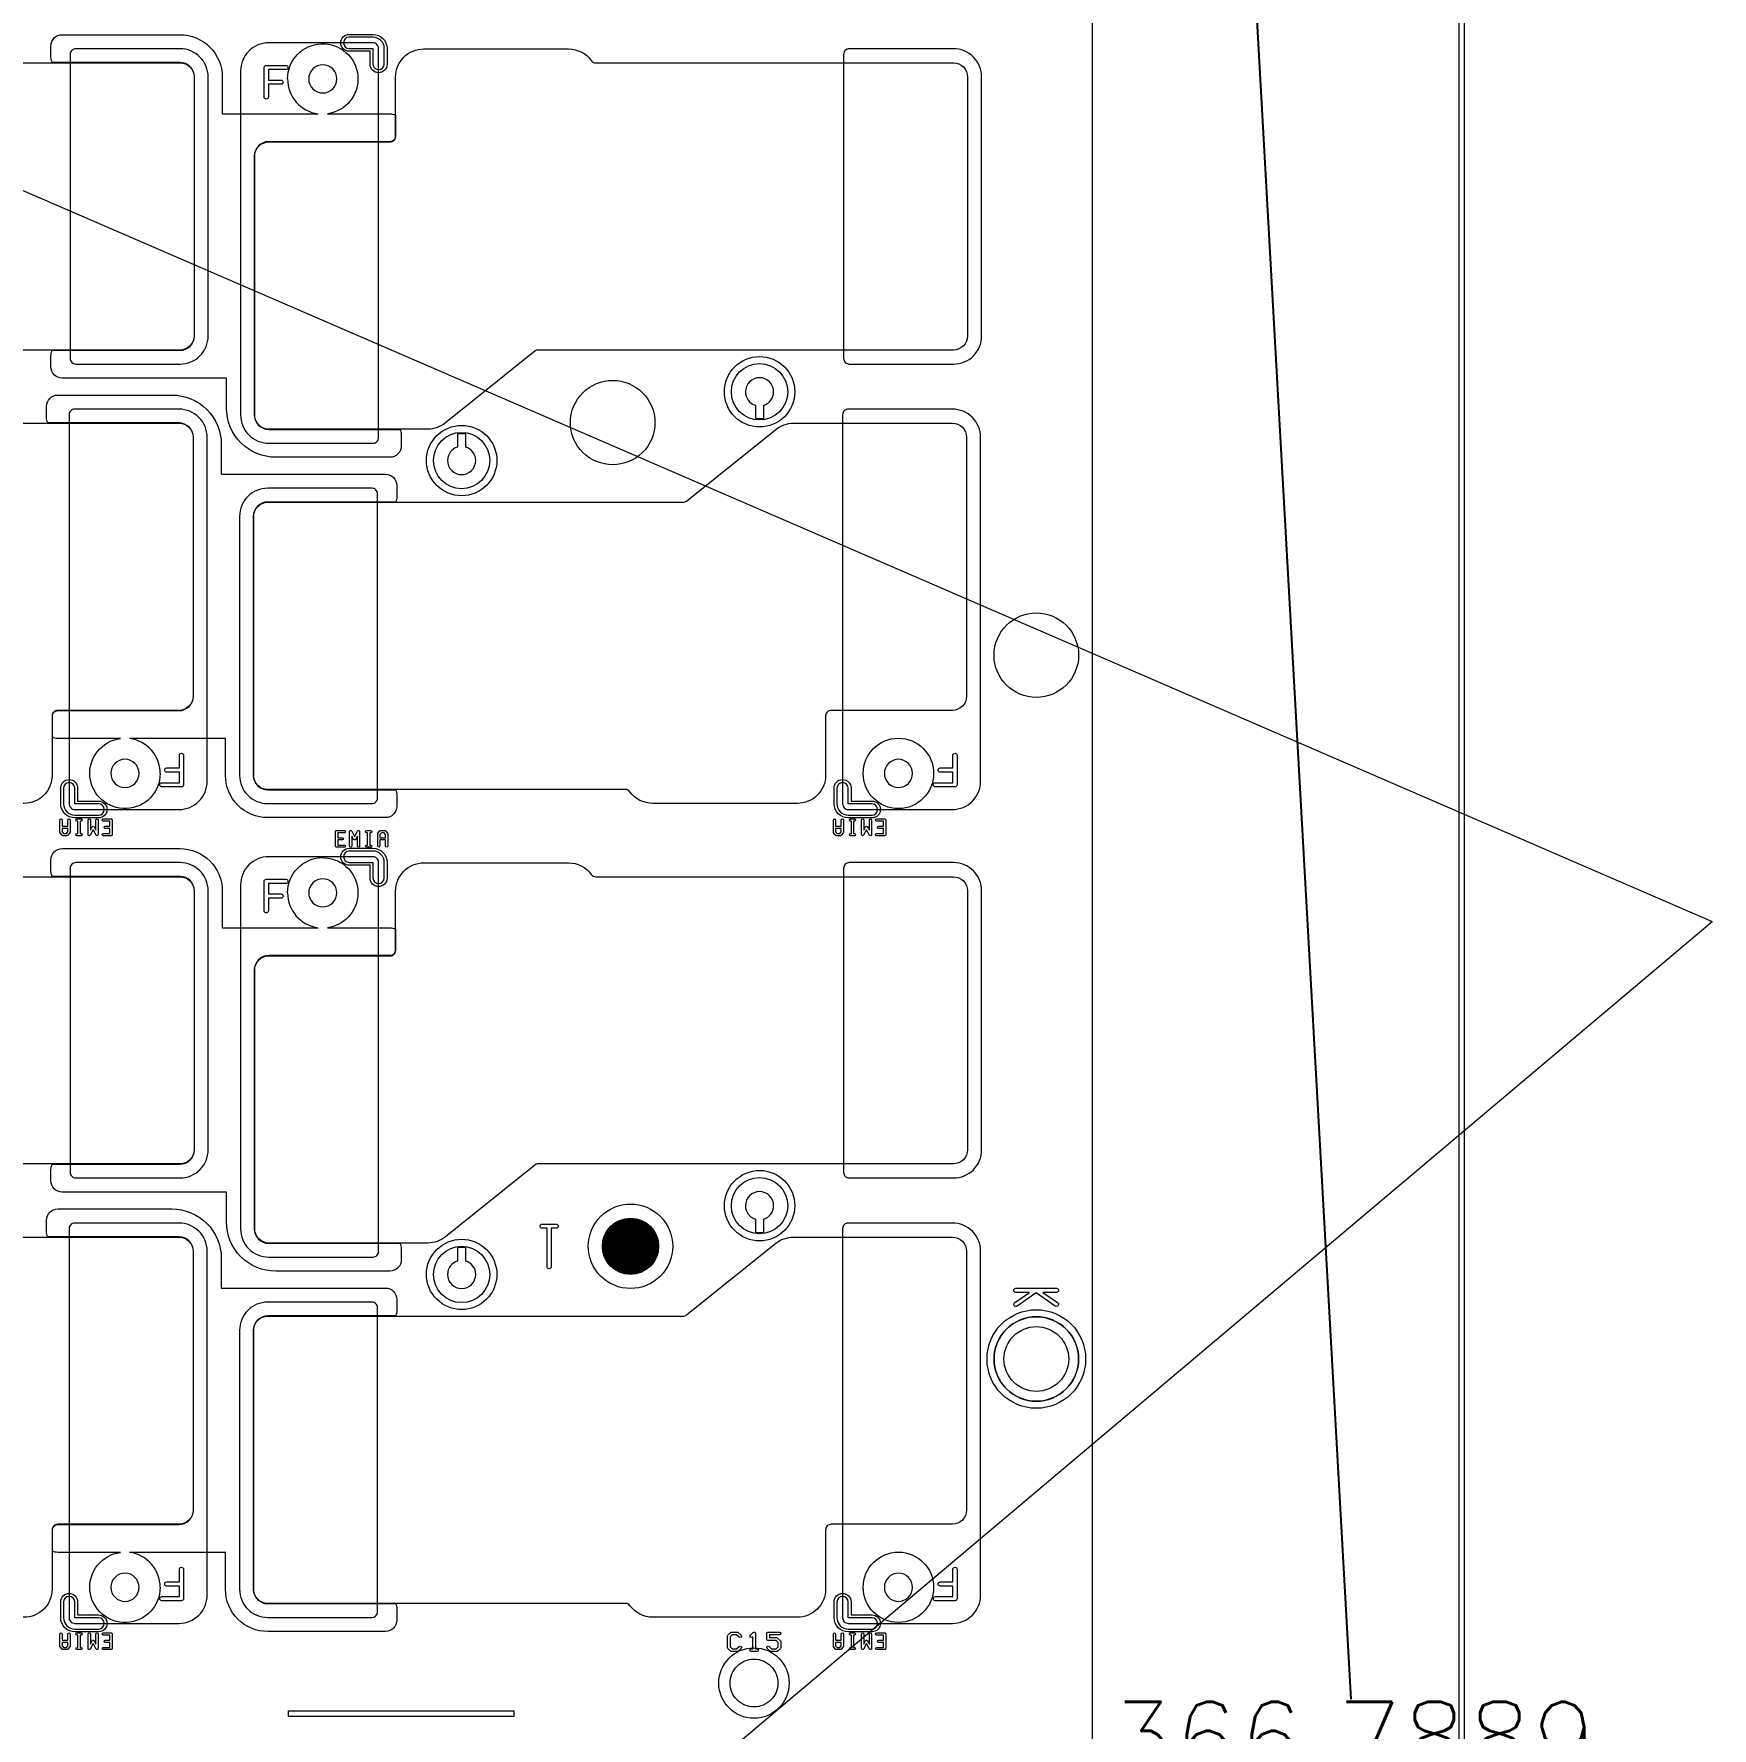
# Model space of a CAD drawing. Extents: x 2541 to 3941, y 2348 to 3338.
# Drawn here: x 2926.9 to 2986.5, y 2919.4 to 2979.6 of the extents above; entities that cross this region are included whole.
import ezdxf

# ---------------------------------------------------------------- set-up
doc = ezdxf.new("R2010")
doc.units = 0
doc.layers.get('0').update_dxf_attribs({"lineweight": 0})
doc.layers.get('Defpoints').update_dxf_attribs({"lineweight": 0})
for name, color, linetype, lineweight in [('EMI-T', 6, 'Continuous', 0), ('備註', 1, 'Continuous', 0), ('尺寸線', 3, 'Continuous', 0)]:
    doc.layers.add(name, color=color, linetype=linetype, lineweight=lineweight)
doc.layers.add('t_layer0', color=1, linetype='Continuous')
doc.styles.get("Standard").update_dxf_attribs({"font": 'simplex.shx', "height": 2.7})
doc.dimstyles.get("Standard").update_dxf_attribs({"dimtxt": 6, "dimasz": 0.18, "dimexe": 0.18, "dimexo": 0.0625, "dimgap": 0.09, "dimtad": 0, "dimtih": 1, "dimtoh": 1, "dimdec": 4, "dimzin": 0, "dimdsep": 46, "dimtxsty": 'Standard', "dimcen": 0.09, "dimadec": 0, "dimazin": 0, "dimtfac": 1, "dimtdec": 4, "dimtofl": 0, "dimtmove": 0, "dimatfit": 3, "dimfxl": 0, "dimtolj": 1, "dimtzin": 0, "dimarcsym": 0})

# ---------------------------------------------------------------- blocks, each defined once
blk = doc.blocks.new('PAD_R1')
at = {"const_width": 0.5}
blk.add_lwpolyline([(0.25, 0, 1), (-0.25, 0, 1)], format="xyb", close=True, dxfattribs=at)
blk = doc.blocks.new('*D36')
at = {"layer": 'Defpoints', "color": 0, "linetype": 'Continuous'}
for p in [(2937.174, 3100.624), (2983.985, 2735.877), (2957.619, 2734.405)]:
    blk.add_point(p, dxfattribs=at)
at = {"layer": '尺寸線', "color": 0, "linetype": 'Continuous', "lineweight": -2}
for p, q in [((2937.237, 3100.627), (2963.72, 3102.106)), ((2963.55, 3101.916), (2973.682, 2920.426)), ((2983.975, 2736.057), (2973.843, 2917.546)), ((2957.681, 2734.409), (2984.164, 2735.887))]:
    blk.add_line(p, q, dxfattribs=at)
at = {"layer": '尺寸線', "color": 0, "linetype": 'Continuous'}
for points in [[(2963.58, 3101.918), (2963.52, 3101.914), (2963.54, 3102.096)], [(2983.945, 2736.055), (2984.005, 2736.059), (2983.985, 2735.877)]]:
    blk.add_solid(points, dxfattribs=at)
at = {"layer": '尺寸線', "color": 0, "linetype": 'Continuous', "insert": (2973.762, 2918.986), "char_height": 2.7, "attachment_point": 5}
blk.add_mtext('\\A1;366.7889', dxfattribs=at)

msp = doc.modelspace()

# ---------------------------------------------------------------- linework, layer by layer
for p, q in [((2928.51814, 2951.10094), (2928.44861, 2951.10094)), ((2938.8053, 2950.6917), (2938.73577, 2950.6917)), ((2955.98814, 2951.10094), (2955.91861, 2951.10094)), ((2961.74866, 2934.51867), (2962.27059, 2934.87862)), ((2928.51814, 2922.19094), (2928.44861, 2922.19094)), ((2955.98814, 2922.19094), (2955.91861, 2922.19094))]:
    msp.add_line(p, q)
at = {"linetype": 'Continuous'}
for points in [[(2977.51672, 3115.0146), (2977.51672, 2912.7146), (2978.51672, 2912.7146, -1), (2978.51672, 2912.3146), (2977.51672, 2912.3146), (2977.51672, 2722.0146), (2975.56672, 2722.0146), (2975.56672, 2713.0146), (2977.51672, 2713.0146), (2977.51672, 2697.7146), (2978.51672, 2697.7146, -1), (2978.51672, 2697.3146), (2977.51672, 2697.3146), (2977.51672, 2671.0146), (2964.51672, 2671.0146)], [(2957.54303, 2913.0268, -0.50787), (2964.51672, 2917.09717), (2964.51672, 3012.5146), (2964.51672, 3059.52729, 0.044792), (2965.01672, 3059.93118), (2965.01672, 3064.98695, -0.207733), (2964.97961, 3065.00139, 0.10603), (2963.74324, 3065.79265, -1), (2963.77828, 3065.88631, -0.057817), (2964.51672, 3065.50792)], [(2927.5203, 2967.7546), (2927.5203, 2968.1546, -0.124386), (2927.56831, 2968.3446), (2932.1052, 2968.3446, 0.414365), (2932.61507, 2968.85473), (2932.61507, 2978.0546, 0.414366), (2932.1052, 2978.56473), (2927.56831, 2978.56473, -0.124392), (2927.5203, 2978.75473), (2927.5203, 2979.15473, -0.414218), (2927.9203, 2979.55473), (2932.1052, 2979.55473, -0.414364), (2933.60507, 2978.05409), (2933.60507, 2976.74473), (2937.0103, 2976.74473)], [(2935.92437, 2977.98391, -2.205962), (2937.33845, 2976.74473), (2939.56218, 2976.74473, -0.124388), (2939.75218, 2976.69672), (2939.75218, 2975.94473, -0.414224), (2939.56218, 2975.75473), (2935.2552, 2975.75473, 0.414218), (2934.74508, 2975.2446), (2934.74508, 2966.04472, 0.414217), (2935.2552, 2965.5346), (2939.91418, 2965.5346, -0.124388), (2939.96218, 2965.3446), (2939.96218, 2964.9446, -0.414218), (2939.56218, 2964.5446), (2935.50508, 2964.5446, -0.414215), (2933.75508, 2966.2946), (2933.75508, 2967.3546), (2927.9203, 2967.3546, -0.414218), (2927.5203, 2967.7546)], [(2927.36127, 2965.9546), (2927.36127, 2966.3546, -0.414218), (2927.76127, 2966.7546), (2931.81837, 2966.7546, -0.414215), (2933.56837, 2965.0046), (2933.56837, 2963.9446), (2939.40314, 2963.9446, -0.414218), (2939.80314, 2963.5446), (2939.80314, 2963.1446, -0.124388), (2939.75514, 2962.9546), (2935.21825, 2962.9546, 0.414365), (2934.70838, 2962.44447), (2934.70838, 2953.2446, 0.414366), (2935.21825, 2952.73446), (2939.75514, 2952.73446, -0.124388), (2939.80314, 2952.54446), (2939.80314, 2952.14446, -0.414218), (2939.40314, 2951.74446), (2935.21825, 2951.74446, -0.414364), (2933.71838, 2953.2451), (2933.71838, 2954.55447), (2930.31315, 2954.55447)], [(2931.39907, 2953.31528, -2.205962), (2929.985, 2954.55447), (2927.76127, 2954.55447, -0.124386), (2927.57127, 2954.60247), (2927.57127, 2955.35447, -0.414224), (2927.76127, 2955.54447), (2932.06824, 2955.54447, 0.414218), (2932.57837, 2956.05459), (2932.57837, 2965.25447, 0.414217), (2932.06824, 2965.7646), (2927.40927, 2965.7646, -0.124392), (2927.36127, 2965.9546)], [(2931.46075, 2952.8358, -1), (2931.46075, 2952.9858), (2932.08112, 2952.9858), (2932.08112, 2953.35732), (2931.6346, 2953.35732, -1), (2931.6346, 2953.50732), (2932.08112, 2953.50732), (2932.08112, 2953.95385, -1), (2932.23112, 2953.95385), (2932.23112, 2953.43232)], [(2958.93075, 2952.8358, -1), (2958.93075, 2952.9858), (2959.55112, 2952.9858), (2959.55112, 2953.35732), (2959.1046, 2953.35732, -1), (2959.1046, 2953.50732), (2959.55112, 2953.50732), (2959.55112, 2953.95385, -1), (2959.70112, 2953.95385), (2959.70112, 2953.43232)], [(2932.23112, 2953.43232), (2932.23112, 2952.9108, -0.414241), (2932.15612, 2952.8358), (2931.46075, 2952.8358)], [(2959.70112, 2953.43232), (2959.70112, 2952.9108, -0.414241), (2959.62612, 2952.8358), (2958.93075, 2952.8358)], [(2927.83907, 2951.22704), (2927.83907, 2951.39922), (2927.83907, 2951.6575, -1), (2927.91907, 2951.6575), (2927.91907, 2951.43922), (2928.11722, 2951.43922), (2928.11722, 2951.6575, -1), (2928.19722, 2951.6575), (2928.19722, 2951.39922)], [(2928.19722, 2951.39922), (2928.19722, 2951.22704, -0.173189), (2928.18818, 2951.20172), (2928.11895, 2951.116, -0.228301), (2928.08768, 2951.10094), (2927.94861, 2951.10094, -0.228253), (2927.91734, 2951.116), (2927.84811, 2951.20172, -0.173127), (2927.83907, 2951.22704)], [(2928.44861, 2951.10094, -1), (2928.44861, 2951.18094), (2928.47814, 2951.18094), (2928.47814, 2951.6175), (2928.44861, 2951.6175, -1), (2928.44861, 2951.6975), (2928.51814, 2951.6975), (2928.58768, 2951.6975, -1), (2928.58768, 2951.6175), (2928.55814, 2951.6175), (2928.55814, 2951.18094), (2928.58768, 2951.18094, -1), (2928.58768, 2951.10094), (2928.51814, 2951.10094)], [(2928.83907, 2951.14129), (2928.83907, 2951.6575, -1), (2928.91907, 2951.6575), (2928.91907, 2951.2996)], [(2929.01814, 2951.31485), (2928.91429, 2951.12198, -0.782665), (2928.83907, 2951.14129)], [(2928.91907, 2951.2996), (2928.98292, 2951.41819, -0.597324), (2929.05336, 2951.41819), (2929.11722, 2951.2996)], [(2929.11722, 2951.2996), (2929.11722, 2951.6575, -1), (2929.19722, 2951.6575), (2929.19722, 2951.14129, -0.782664), (2929.122, 2951.12198), (2929.01814, 2951.31485)], [(2929.37907, 2951.10094, -1), (2929.37907, 2951.18094), (2929.61722, 2951.18094), (2929.61722, 2951.35922), (2929.44861, 2951.35922, -1), (2929.44861, 2951.43922), (2929.61722, 2951.43922), (2929.61722, 2951.6175), (2929.37907, 2951.6175, -1), (2929.37907, 2951.6975), (2929.65722, 2951.6975, -0.414265), (2929.69722, 2951.6575), (2929.69722, 2951.39922)], [(2929.69722, 2951.39922), (2929.69722, 2951.14094, -0.414265), (2929.65722, 2951.10094), (2929.37907, 2951.10094)], [(2938.12623, 2950.7317), (2938.12623, 2951.24791, -0.782664), (2938.20145, 2951.26722), (2938.3053, 2951.07435)], [(2938.3053, 2951.07435), (2938.40916, 2951.26722, -0.782665), (2938.48438, 2951.24791), (2938.48438, 2950.7317, -1), (2938.40438, 2950.7317), (2938.40438, 2951.08959)], [(2938.73577, 2950.6917, -1), (2938.73577, 2950.7717), (2938.7653, 2950.7717), (2938.7653, 2951.20825), (2938.73577, 2951.20825, -1), (2938.73577, 2951.28825), (2938.8053, 2951.28825), (2938.87484, 2951.28825, -1), (2938.87484, 2951.20825), (2938.8453, 2951.20825), (2938.8453, 2950.7717), (2938.87484, 2950.7717, -1), (2938.87484, 2950.6917), (2938.8053, 2950.6917)], [(2939.12623, 2950.7317), (2939.12623, 2950.98997), (2939.12623, 2951.16216, -0.173189), (2939.13527, 2951.18748), (2939.2045, 2951.2732, -0.228301), (2939.23577, 2951.28825), (2939.37484, 2951.28825, -0.228253), (2939.40611, 2951.2732), (2939.47534, 2951.18748, -0.173127), (2939.48438, 2951.16216), (2939.48438, 2950.98997)], [(2955.30907, 2951.22704), (2955.30907, 2951.39922), (2955.30907, 2951.6575, -1), (2955.38907, 2951.6575), (2955.38907, 2951.43922), (2955.58722, 2951.43922), (2955.58722, 2951.6575, -1), (2955.66722, 2951.6575), (2955.66722, 2951.39922)], [(2955.66722, 2951.39922), (2955.66722, 2951.22704, -0.173189), (2955.65818, 2951.20172), (2955.58895, 2951.116, -0.228301), (2955.55768, 2951.10094), (2955.41861, 2951.10094, -0.228253), (2955.38734, 2951.116), (2955.31811, 2951.20172, -0.173127), (2955.30907, 2951.22704)], [(2955.91861, 2951.10094, -1), (2955.91861, 2951.18094), (2955.94814, 2951.18094), (2955.94814, 2951.6175), (2955.91861, 2951.6175, -1), (2955.91861, 2951.6975), (2955.98814, 2951.6975), (2956.05768, 2951.6975, -1), (2956.05768, 2951.6175), (2956.02814, 2951.6175), (2956.02814, 2951.18094), (2956.05768, 2951.18094, -1), (2956.05768, 2951.10094), (2955.98814, 2951.10094)], [(2956.30907, 2951.14129), (2956.30907, 2951.6575, -1), (2956.38907, 2951.6575), (2956.38907, 2951.2996)], [(2956.48814, 2951.31485), (2956.38429, 2951.12198, -0.782665), (2956.30907, 2951.14129)], [(2956.38907, 2951.2996), (2956.45292, 2951.41819, -0.597324), (2956.52336, 2951.41819), (2956.58722, 2951.2996)], [(2956.58722, 2951.2996), (2956.58722, 2951.6575, -1), (2956.66722, 2951.6575), (2956.66722, 2951.14129, -0.782664), (2956.592, 2951.12198), (2956.48814, 2951.31485)], [(2956.84907, 2951.10094, -1), (2956.84907, 2951.18094), (2957.08722, 2951.18094), (2957.08722, 2951.35922), (2956.91861, 2951.35922, -1), (2956.91861, 2951.43922), (2957.08722, 2951.43922), (2957.08722, 2951.6175), (2956.84907, 2951.6175, -1), (2956.84907, 2951.6975), (2957.12722, 2951.6975, -0.414265), (2957.16722, 2951.6575), (2957.16722, 2951.39922)], [(2957.16722, 2951.39922), (2957.16722, 2951.14094, -0.414265), (2957.12722, 2951.10094), (2956.84907, 2951.10094)], [(2927.5203, 2938.8446), (2927.5203, 2939.2446, -0.124386), (2927.56831, 2939.4346), (2932.1052, 2939.4346, 0.414365), (2932.61507, 2939.94473), (2932.61507, 2949.1446, 0.414366), (2932.1052, 2949.65473), (2927.56831, 2949.65473, -0.124392), (2927.5203, 2949.84473), (2927.5203, 2950.24473, -0.414218), (2927.9203, 2950.64473), (2932.1052, 2950.64473, -0.414364), (2933.60507, 2949.14409), (2933.60507, 2947.83473), (2937.0103, 2947.83473)], [(2938.20623, 2951.08959), (2938.20623, 2950.7317, -1), (2938.12623, 2950.7317)], [(2938.40438, 2951.08959), (2938.34052, 2950.97101, -0.597324), (2938.27008, 2950.97101), (2938.20623, 2951.08959)], [(2939.48438, 2950.98997), (2939.48438, 2950.7317, -1), (2939.40438, 2950.7317), (2939.40438, 2950.94997), (2939.20623, 2950.94997), (2939.20623, 2950.7317, -1), (2939.12623, 2950.7317)], [(2935.92437, 2949.07391, -2.205962), (2937.33845, 2947.83473), (2939.56218, 2947.83473, -0.124388), (2939.75218, 2947.78672), (2939.75218, 2947.03473, -0.414224), (2939.56218, 2946.84473), (2935.2552, 2946.84473, 0.414218), (2934.74508, 2946.3346), (2934.74508, 2937.13472, 0.414217), (2935.2552, 2936.6246), (2939.91418, 2936.6246, -0.124388), (2939.96218, 2936.4346), (2939.96218, 2936.0346, -0.414218), (2939.56218, 2935.6346), (2935.50508, 2935.6346, -0.414215), (2933.75508, 2937.3846), (2933.75508, 2938.4446), (2927.9203, 2938.4446, -0.414218), (2927.5203, 2938.8446)], [(2927.36127, 2937.0446), (2927.36127, 2937.4446, -0.414218), (2927.76127, 2937.8446), (2931.81837, 2937.8446, -0.414215), (2933.56837, 2936.0946), (2933.56837, 2935.0346), (2939.40314, 2935.0346, -0.414218), (2939.80314, 2934.6346), (2939.80314, 2934.2346, -0.124388), (2939.75514, 2934.0446), (2935.21825, 2934.0446, 0.414365), (2934.70838, 2933.53447), (2934.70838, 2924.3346, 0.414366), (2935.21825, 2923.82446), (2939.75514, 2923.82446, -0.124388), (2939.80314, 2923.63446), (2939.80314, 2923.23446, -0.414218), (2939.40314, 2922.83446), (2935.21825, 2922.83446, -0.414364), (2933.71838, 2924.3351), (2933.71838, 2925.64447), (2930.31315, 2925.64447)], [(2931.39907, 2924.40528, -2.205962), (2929.985, 2925.64447), (2927.76127, 2925.64447, -0.124386), (2927.57127, 2925.69247), (2927.57127, 2926.44447, -0.414224), (2927.76127, 2926.63447), (2932.06824, 2926.63447, 0.414218), (2932.57837, 2927.14459), (2932.57837, 2936.34447, 0.414217), (2932.06824, 2936.8546), (2927.40927, 2936.8546, -0.124392), (2927.36127, 2937.0446)], [(2962.27059, 2934.87862), (2961.79124, 2934.87862, -1), (2961.79124, 2935.02862), (2963.23164, 2935.02862, -1), (2963.23164, 2934.87862), (2962.75229, 2934.87862)], [(2962.75229, 2934.87862), (2963.27422, 2934.51867, -1), (2963.18906, 2934.39519), (2962.51144, 2934.86251), (2961.83382, 2934.39519, -1), (2961.74866, 2934.51867)], [(2931.46075, 2923.9258, -1), (2931.46075, 2924.0758), (2932.08112, 2924.0758), (2932.08112, 2924.44732), (2931.6346, 2924.44732, -1), (2931.6346, 2924.59732), (2932.08112, 2924.59732), (2932.08112, 2925.04385, -1), (2932.23112, 2925.04385), (2932.23112, 2924.52232)], [(2958.93075, 2923.9258, -1), (2958.93075, 2924.0758), (2959.55112, 2924.0758), (2959.55112, 2924.44732), (2959.1046, 2924.44732, -1), (2959.1046, 2924.59732), (2959.55112, 2924.59732), (2959.55112, 2925.04385, -1), (2959.70112, 2925.04385), (2959.70112, 2924.52232)], [(2932.23112, 2924.52232), (2932.23112, 2924.0008, -0.414241), (2932.15612, 2923.9258), (2931.46075, 2923.9258)], [(2959.70112, 2924.52232), (2959.70112, 2924.0008, -0.414241), (2959.62612, 2923.9258), (2958.93075, 2923.9258)], [(2927.83907, 2922.31704), (2927.83907, 2922.48922), (2927.83907, 2922.7475, -1), (2927.91907, 2922.7475), (2927.91907, 2922.52922), (2928.11722, 2922.52922), (2928.11722, 2922.7475, -1), (2928.19722, 2922.7475), (2928.19722, 2922.48922)], [(2928.19722, 2922.48922), (2928.19722, 2922.31704, -0.173189), (2928.18818, 2922.29172), (2928.11895, 2922.206, -0.228301), (2928.08768, 2922.19094), (2927.94861, 2922.19094, -0.228253), (2927.91734, 2922.206), (2927.84811, 2922.29172, -0.173127), (2927.83907, 2922.31704)], [(2928.44861, 2922.19094, -1), (2928.44861, 2922.27094), (2928.47814, 2922.27094), (2928.47814, 2922.7075), (2928.44861, 2922.7075, -1), (2928.44861, 2922.7875), (2928.51814, 2922.7875), (2928.58768, 2922.7875, -1), (2928.58768, 2922.7075), (2928.55814, 2922.7075), (2928.55814, 2922.27094), (2928.58768, 2922.27094, -1), (2928.58768, 2922.19094), (2928.51814, 2922.19094)], [(2928.83907, 2922.23129), (2928.83907, 2922.7475, -1), (2928.91907, 2922.7475), (2928.91907, 2922.3896)], [(2929.01814, 2922.40485), (2928.91429, 2922.21198, -0.782665), (2928.83907, 2922.23129)], [(2928.91907, 2922.3896), (2928.98292, 2922.50819, -0.597324), (2929.05336, 2922.50819), (2929.11722, 2922.3896)], [(2929.11722, 2922.3896), (2929.11722, 2922.7475, -1), (2929.19722, 2922.7475), (2929.19722, 2922.23129, -0.782664), (2929.122, 2922.21198), (2929.01814, 2922.40485)], [(2929.37907, 2922.19094, -1), (2929.37907, 2922.27094), (2929.61722, 2922.27094), (2929.61722, 2922.44922), (2929.44861, 2922.44922, -1), (2929.44861, 2922.52922), (2929.61722, 2922.52922), (2929.61722, 2922.7075), (2929.37907, 2922.7075, -1), (2929.37907, 2922.7875), (2929.65722, 2922.7875, -0.414265), (2929.69722, 2922.7475), (2929.69722, 2922.48922)], [(2929.69722, 2922.48922), (2929.69722, 2922.23094, -0.414265), (2929.65722, 2922.19094), (2929.37907, 2922.19094)], [(2952.44433, 2922.64546), (2952.43035, 2922.63148, -1), (2952.35964, 2922.70219)], [(2952.49433, 2922.12015), (2952.39499, 2922.12015, -1), (2952.39499, 2922.22015), (2952.44433, 2922.22015), (2952.44433, 2922.64546)], [(2952.35964, 2922.70219), (2952.45882, 2922.80137, -0.669786), (2952.54433, 2922.76617), (2952.54433, 2922.22015), (2952.59367, 2922.22015, -1), (2952.59367, 2922.12015), (2952.49433, 2922.12015)], [(2955.30907, 2922.31704), (2955.30907, 2922.48922), (2955.30907, 2922.7475, -1), (2955.38907, 2922.7475), (2955.38907, 2922.52922), (2955.58722, 2922.52922), (2955.58722, 2922.7475, -1), (2955.66722, 2922.7475), (2955.66722, 2922.48922)], [(2955.66722, 2922.48922), (2955.66722, 2922.31704, -0.173189), (2955.65818, 2922.29172), (2955.58895, 2922.206, -0.228301), (2955.55768, 2922.19094), (2955.41861, 2922.19094, -0.228253), (2955.38734, 2922.206), (2955.31811, 2922.29172, -0.173127), (2955.30907, 2922.31704)], [(2955.91861, 2922.19094, -1), (2955.91861, 2922.27094), (2955.94814, 2922.27094), (2955.94814, 2922.7075), (2955.91861, 2922.7075, -1), (2955.91861, 2922.7875), (2955.98814, 2922.7875), (2956.05768, 2922.7875, -1), (2956.05768, 2922.7075), (2956.02814, 2922.7075), (2956.02814, 2922.27094), (2956.05768, 2922.27094, -1), (2956.05768, 2922.19094), (2955.98814, 2922.19094)], [(2956.30907, 2922.23129), (2956.30907, 2922.7475, -1), (2956.38907, 2922.7475), (2956.38907, 2922.3896)], [(2956.48814, 2922.40485), (2956.38429, 2922.21198, -0.782665), (2956.30907, 2922.23129)], [(2956.38907, 2922.3896), (2956.45292, 2922.50819, -0.597324), (2956.52336, 2922.50819), (2956.58722, 2922.3896)], [(2956.58722, 2922.3896), (2956.58722, 2922.7475, -1), (2956.66722, 2922.7475), (2956.66722, 2922.23129, -0.782664), (2956.592, 2922.21198), (2956.48814, 2922.40485)], [(2956.84907, 2922.19094, -1), (2956.84907, 2922.27094), (2957.08722, 2922.27094), (2957.08722, 2922.44922), (2956.91861, 2922.44922, -1), (2956.91861, 2922.52922), (2957.08722, 2922.52922), (2957.08722, 2922.7075), (2956.84907, 2922.7075, -1), (2956.84907, 2922.7875), (2957.12722, 2922.7875, -0.414265), (2957.16722, 2922.7475), (2957.16722, 2922.48922)], [(2957.16722, 2922.48922), (2957.16722, 2922.23094, -0.414265), (2957.12722, 2922.19094), (2956.84907, 2922.19094)]]:
    msp.add_lwpolyline(points, format="xyb", dxfattribs=at)
for points in [[(2938.11244, 2978.96531, -1), (2938.11244, 2979.56531), (2938.95715, 2979.56531, -0.414217), (2939.45715, 2979.06531), (2939.45715, 2978.50231, -1), (2938.85715, 2978.50231), (2938.85715, 2978.96531)], [(2907.28508, 2966.04472), (2907.28508, 2975.2446, -0.414219), (2907.7852, 2975.74473), (2912.09218, 2975.74473, 0.414223), (2912.29218, 2975.94473), (2912.29218, 2978.04952, -0.414215), (2913.29218, 2979.04952), (2918.42907, 2979.04952, -0.24029), (2919.23871, 2978.63692, 0.240069), (2919.40015, 2978.55473), (2932.1052, 2978.55473, -0.414366), (2932.60507, 2978.0546), (2932.60507, 2968.85472, -0.414365), (2932.1052, 2968.3546), (2917.35567, 2968.3546, 0.170771), (2917.23046, 2968.31056), (2914.05951, 2965.76481, -0.170765), (2913.43341, 2965.5446), (2907.7852, 2965.5446, -0.414218)], [(2934.75508, 2966.04472), (2934.75508, 2975.2446, -0.414219), (2935.2552, 2975.74473), (2939.56218, 2975.74473, 0.414223), (2939.76218, 2975.94473), (2939.76218, 2978.04952, -0.414215), (2940.76218, 2979.04952), (2945.89907, 2979.04952, -0.24029), (2946.70871, 2978.63692, 0.240069), (2946.87015, 2978.55473), (2959.5752, 2978.55473, -0.414366), (2960.07507, 2978.0546), (2960.07507, 2968.85472, -0.414365), (2959.5752, 2968.3546), (2944.82567, 2968.3546, 0.170771), (2944.70046, 2968.31056), (2941.52951, 2965.76481, -0.170765), (2940.90341, 2965.5446), (2935.2552, 2965.5446, -0.414218)], [(2938.11244, 2979.06531), (2938.95715, 2979.06531), (2938.95715, 2978.51124, 1), (2939.35715, 2978.51124), (2939.35715, 2979.06531, 0.414218), (2938.95715, 2979.46531), (2938.11244, 2979.46531, 1)], [(2935.09233, 2977.34535), (2935.09233, 2977.86687), (2935.09233, 2978.3884, -0.414241), (2935.16733, 2978.4634), (2935.86269, 2978.4634, -1), (2935.86269, 2978.3134), (2935.24233, 2978.3134), (2935.24233, 2977.94187), (2935.68885, 2977.94187, -1), (2935.68885, 2977.79187), (2935.24233, 2977.79187), (2935.24233, 2977.34535, -1)], [(2936.67437, 2977.98391, 0.414217), (2937.17437, 2977.48391, 0.414217), (2937.67437, 2977.98391, 0.414217), (2937.17437, 2978.48391, 0.414217)], [(2951.43699, 2966.87071, -0.414215), (2952.68699, 2968.12071, -0.414215), (2953.93699, 2966.87071, -0.414215), (2952.68699, 2965.62071, -0.414215)], [(2945.97053, 2965.77643, -0.414215), (2947.47053, 2967.27643, -0.414215), (2948.97053, 2965.77643, -0.414215), (2947.47053, 2964.27643, -0.414215)], [(2952.18699, 2966.87071, 0.327542), (2952.53699, 2966.39374), (2952.53699, 2965.91957), (2952.83699, 2965.91957), (2952.83699, 2966.39374, 0.327544), (2953.18699, 2966.87071, 0.414217), (2952.68699, 2967.37071, 0.414217)], [(2907.24838, 2953.24459), (2907.24838, 2962.44447, -0.414365), (2907.74825, 2962.9446), (2922.49778, 2962.9446, 0.170771), (2922.62299, 2962.98863), (2925.79394, 2965.53438, -0.170765), (2926.42004, 2965.7546), (2932.06824, 2965.7546, -0.414218), (2932.56837, 2965.25447), (2932.56837, 2956.05459, -0.414219), (2932.06824, 2955.55447), (2927.76127, 2955.55447, 0.414223), (2927.56127, 2955.35447), (2927.56127, 2953.24967, -0.414215), (2926.56127, 2952.24967), (2921.42437, 2952.24967, -0.24029), (2920.61474, 2952.66227, 0.240069), (2920.4533, 2952.74446), (2907.74825, 2952.74446, -0.414366)], [(2934.71838, 2953.24459), (2934.71838, 2962.44447, -0.414365), (2935.21825, 2962.9446), (2949.96778, 2962.9446, 0.170771), (2950.09299, 2962.98863), (2953.26394, 2965.53438, -0.170765), (2953.89004, 2965.7546), (2959.53824, 2965.7546, -0.414218), (2960.03837, 2965.25447), (2960.03837, 2956.05459, -0.414219), (2959.53824, 2955.55447), (2955.23127, 2955.55447, 0.414223), (2955.03127, 2955.35447), (2955.03127, 2953.24967, -0.414215), (2954.03127, 2952.24967), (2948.89437, 2952.24967, -0.24029), (2948.08474, 2952.66227, 0.240069), (2947.9233, 2952.74446), (2935.21825, 2952.74446, -0.414366)], [(2940.85646, 2964.42848, -0.414215), (2942.10646, 2965.67848, -0.414215), (2943.35646, 2964.42848, -0.414215), (2942.10646, 2963.17848, -0.414215)], [(2941.60646, 2964.42848, 0.414217), (2942.10646, 2963.92848, 0.414217), (2942.60646, 2964.42848, 0.327542), (2942.25646, 2964.90545), (2942.25646, 2965.37962), (2941.95646, 2965.37962), (2941.95646, 2964.90545, 0.327544)], [(2929.64907, 2953.31528, 0.414217), (2930.14907, 2952.81528, 0.414217), (2930.64907, 2953.31528, 0.414217), (2930.14907, 2953.81528, 0.414217)], [(2957.11907, 2953.31528, 0.414217), (2957.61907, 2952.81528, 0.414217), (2958.11907, 2953.31528, 0.414217), (2957.61907, 2953.81528, 0.414217)], [(2927.86629, 2952.23388), (2927.86629, 2952.79689, -1), (2928.46629, 2952.79689), (2928.46629, 2952.33388), (2929.21101, 2952.33388, -1), (2929.21101, 2951.73388), (2928.36629, 2951.73388, -0.414217)], [(2955.33629, 2952.23388), (2955.33629, 2952.79689, -1), (2955.93629, 2952.79689), (2955.93629, 2952.33388), (2956.68101, 2952.33388, -1), (2956.68101, 2951.73388), (2955.83629, 2951.73388, -0.414217)], [(2927.96629, 2952.23388, 0.414218), (2928.36629, 2951.83388), (2929.21101, 2951.83388, 1), (2929.21101, 2952.23388), (2928.36629, 2952.23388), (2928.36629, 2952.78796, 1), (2927.96629, 2952.78796)], [(2955.43629, 2952.23388, 0.414218), (2955.83629, 2951.83388), (2956.68101, 2951.83388, 1), (2956.68101, 2952.23388), (2955.83629, 2952.23388), (2955.83629, 2952.78796, 1), (2955.43629, 2952.78796)], [(2937.62623, 2950.7317), (2937.62623, 2950.98997), (2937.62623, 2951.24825, -0.414265), (2937.66623, 2951.28825), (2937.94438, 2951.28825, -1), (2937.94438, 2951.20825), (2937.70623, 2951.20825), (2937.70623, 2951.02997), (2937.87484, 2951.02997, -1), (2937.87484, 2950.94997), (2937.70623, 2950.94997), (2937.70623, 2950.7717), (2937.94438, 2950.7717, -1), (2937.94438, 2950.6917), (2937.66623, 2950.6917, -0.414265)], [(2938.11244, 2950.05531, -1), (2938.11244, 2950.65531), (2938.95715, 2950.65531, -0.414217), (2939.45715, 2950.15531), (2939.45715, 2949.59231, -1), (2938.85715, 2949.59231), (2938.85715, 2950.05531)], [(2907.28508, 2937.13472), (2907.28508, 2946.3346, -0.414219), (2907.7852, 2946.83473), (2912.09218, 2946.83473, 0.414223), (2912.29218, 2947.03473), (2912.29218, 2949.13952, -0.414215), (2913.29218, 2950.13952), (2918.42907, 2950.13952, -0.24029), (2919.23871, 2949.72692, 0.240069), (2919.40015, 2949.64473), (2932.1052, 2949.64473, -0.414366), (2932.60507, 2949.1446), (2932.60507, 2939.94472, -0.414365), (2932.1052, 2939.4446), (2917.35567, 2939.4446, 0.170771), (2917.23046, 2939.40056), (2914.05951, 2936.85481, -0.170765), (2913.43341, 2936.6346), (2907.7852, 2936.6346, -0.414218)], [(2934.75508, 2937.13472), (2934.75508, 2946.3346, -0.414219), (2935.2552, 2946.83473), (2939.56218, 2946.83473, 0.414223), (2939.76218, 2947.03473), (2939.76218, 2949.13952, -0.414215), (2940.76218, 2950.13952), (2945.89907, 2950.13952, -0.24029), (2946.70871, 2949.72692, 0.240069), (2946.87015, 2949.64473), (2959.5752, 2949.64473, -0.414366), (2960.07507, 2949.1446), (2960.07507, 2939.94472, -0.414365), (2959.5752, 2939.4446), (2944.82567, 2939.4446, 0.170771), (2944.70046, 2939.40056), (2941.52951, 2936.85481, -0.170765), (2940.90341, 2936.6346), (2935.2552, 2936.6346, -0.414218)], [(2938.11244, 2950.15531), (2938.95715, 2950.15531), (2938.95715, 2949.60124, 1), (2939.35715, 2949.60124), (2939.35715, 2950.15531, 0.414218), (2938.95715, 2950.55531), (2938.11244, 2950.55531, 1)], [(2935.09233, 2948.43535), (2935.09233, 2948.95687), (2935.09233, 2949.4784, -0.414241), (2935.16733, 2949.5534), (2935.86269, 2949.5534, -1), (2935.86269, 2949.4034), (2935.24233, 2949.4034), (2935.24233, 2949.03187), (2935.68885, 2949.03187, -1), (2935.68885, 2948.88187), (2935.24233, 2948.88187), (2935.24233, 2948.43535, -1)], [(2936.67437, 2949.07391, 0.414217), (2937.17437, 2948.57391, 0.414217), (2937.67437, 2949.07391, 0.414217), (2937.17437, 2949.57391, 0.414217)], [(2951.43699, 2937.96071, -0.414215), (2952.68699, 2939.21071, -0.414215), (2953.93699, 2937.96071, -0.414215), (2952.68699, 2936.71071, -0.414215)], [(2946.60371, 2936.51792, -0.414215), (2948.10371, 2938.01792, -0.414215), (2949.60371, 2936.51792, -0.414215), (2948.10371, 2935.01792, -0.414215)], [(2952.18699, 2937.96071, 0.327542), (2952.53699, 2937.48374), (2952.53699, 2937.00957), (2952.83699, 2937.00957), (2952.83699, 2937.48374, 0.327544), (2953.18699, 2937.96071, 0.414217), (2952.68699, 2938.46071, 0.414217)], [(2907.24838, 2924.33459), (2907.24838, 2933.53447, -0.414365), (2907.74825, 2934.0346), (2922.49778, 2934.0346, 0.170771), (2922.62299, 2934.07863), (2925.79394, 2936.62438, -0.170765), (2926.42004, 2936.8446), (2932.06824, 2936.8446, -0.414218), (2932.56837, 2936.34447), (2932.56837, 2927.14459, -0.414219), (2932.06824, 2926.64447), (2927.76127, 2926.64447, 0.414223), (2927.56127, 2926.44447), (2927.56127, 2924.33967, -0.414215), (2926.56127, 2923.33967), (2921.42437, 2923.33967, -0.24029), (2920.61474, 2923.75227, 0.240069), (2920.4533, 2923.83446), (2907.74825, 2923.83446, -0.414366)], [(2934.71838, 2924.33459), (2934.71838, 2933.53447, -0.414365), (2935.21825, 2934.0346), (2949.96778, 2934.0346, 0.170771), (2950.09299, 2934.07863), (2953.26394, 2936.62438, -0.170765), (2953.89004, 2936.8446), (2959.53824, 2936.8446, -0.414218), (2960.03837, 2936.34447), (2960.03837, 2927.14459, -0.414219), (2959.53824, 2926.64447), (2955.23127, 2926.64447, 0.414223), (2955.03127, 2926.44447), (2955.03127, 2924.33967, -0.414215), (2954.03127, 2923.33967), (2948.89437, 2923.33967, -0.24029), (2948.08474, 2923.75227, 0.240069), (2947.9233, 2923.83446), (2935.21825, 2923.83446, -0.414366)], [(2944.96468, 2937.15783, -1), (2944.96468, 2937.30783), (2945.21303, 2937.30783), (2945.46137, 2937.30783, -1), (2945.46137, 2937.15783), (2945.28803, 2937.15783), (2945.28803, 2935.79244, -1), (2945.13803, 2935.79244), (2945.13803, 2937.15783)], [(2940.85646, 2935.51848, -0.414215), (2942.10646, 2936.76848, -0.414215), (2943.35646, 2935.51848, -0.414215), (2942.10646, 2934.26848, -0.414215)], [(2941.60646, 2935.51848, 0.414217), (2942.10646, 2935.01848, 0.414217), (2942.60646, 2935.51848, 0.327542), (2942.25646, 2935.99545), (2942.25646, 2936.46962), (2941.95646, 2936.46962), (2941.95646, 2935.99545, 0.327544)], [(2961.01672, 2932.5146, 0.414215), (2962.51672, 2931.0146, 0.414215), (2964.01672, 2932.5146, 0.414215), (2962.51672, 2934.0146, 0.414215)], [(2961.36672, 2932.5146, -0.414215), (2962.51672, 2933.6646, -0.414215), (2963.66672, 2932.5146, -0.414215), (2962.51672, 2931.3646, -0.414215)], [(2929.64907, 2924.40528, 0.414217), (2930.14907, 2923.90528, 0.414217), (2930.64907, 2924.40528, 0.414217), (2930.14907, 2924.90528, 0.414217)], [(2957.11907, 2924.40528, 0.414217), (2957.61907, 2923.90528, 0.414217), (2958.11907, 2924.40528, 0.414217), (2957.61907, 2924.90528, 0.414217)], [(2927.86629, 2923.32388), (2927.86629, 2923.88689, -1), (2928.46629, 2923.88689), (2928.46629, 2923.42388), (2929.21101, 2923.42388, -1), (2929.21101, 2922.82388), (2928.36629, 2922.82388, -0.414217)], [(2955.33629, 2923.32388), (2955.33629, 2923.88689, -1), (2955.93629, 2923.88689), (2955.93629, 2923.42388), (2956.68101, 2923.42388, -1), (2956.68101, 2922.82388), (2955.83629, 2922.82388, -0.414217)], [(2927.96629, 2923.32388, 0.414218), (2928.36629, 2922.92388), (2929.21101, 2922.92388, 1), (2929.21101, 2923.32388), (2928.36629, 2923.32388), (2928.36629, 2923.87796, 1), (2927.96629, 2923.87796)], [(2955.43629, 2923.32388, 0.414218), (2955.83629, 2922.92388), (2956.68101, 2922.92388, 1), (2956.68101, 2923.32388), (2955.83629, 2923.32388), (2955.83629, 2923.87796, 1), (2955.43629, 2923.87796)], [(2951.54566, 2922.26948), (2951.54566, 2922.66683, -0.200121), (2951.56046, 2922.70234), (2951.65948, 2922.80137, -0.200121), (2951.69499, 2922.81617), (2951.89367, 2922.81617, -0.200121), (2951.92918, 2922.80137), (2952.02836, 2922.70219, -1), (2951.95765, 2922.63148), (2951.87296, 2922.71617), (2951.7157, 2922.71617), (2951.64566, 2922.64612), (2951.64566, 2922.29019), (2951.7157, 2922.22015), (2951.87296, 2922.22015), (2951.95765, 2922.30484, -1), (2952.02836, 2922.23413), (2951.92918, 2922.13495, -0.200121), (2951.89367, 2922.12015), (2951.69499, 2922.12015, -0.200121), (2951.65948, 2922.13495), (2951.56046, 2922.23397, -0.200121)], [(2952.94566, 2922.5675), (2952.94566, 2922.76617, -0.414253), (2952.99566, 2922.81617), (2953.39301, 2922.81617, -1), (2953.39301, 2922.71617), (2953.04566, 2922.71617), (2953.04566, 2922.6175), (2953.29367, 2922.6175, -0.200121), (2953.32918, 2922.6027), (2953.42821, 2922.50367, -0.200121), (2953.44301, 2922.46816), (2953.44301, 2922.26948, -0.200121), (2953.42821, 2922.23397), (2953.32918, 2922.13495, -0.200121), (2953.29367, 2922.12015), (2953.09499, 2922.12015, -0.200121), (2953.05948, 2922.13495), (2952.9603, 2922.23413, -1), (2953.03101, 2922.30484), (2953.1157, 2922.22015), (2953.27296, 2922.22015), (2953.34301, 2922.29019), (2953.34301, 2922.44745), (2953.27296, 2922.5175), (2952.99566, 2922.5175, -0.414253)], [(2951.63908, 2921.0035, -0.414215), (2952.48908, 2921.8535, -0.414215), (2953.33908, 2921.0035, -0.414215), (2952.48908, 2920.1535, -0.414215)]]:
    msp.add_lwpolyline(points, format="xyb", close=True, dxfattribs=at)
for points in [[(2927.91907, 2951.24117), (2927.96772, 2951.18094), (2928.06857, 2951.18094), (2928.11722, 2951.24117), (2928.11722, 2951.35922), (2927.91907, 2951.35922)], [(2955.38907, 2951.24117), (2955.43772, 2951.18094), (2955.53857, 2951.18094), (2955.58722, 2951.24117), (2955.58722, 2951.35922), (2955.38907, 2951.35922)], [(2939.20623, 2951.02997), (2939.40438, 2951.02997), (2939.40438, 2951.14802), (2939.35573, 2951.20825), (2939.25488, 2951.20825), (2939.20623, 2951.14802)], [(2927.91907, 2922.33117), (2927.96772, 2922.27094), (2928.06857, 2922.27094), (2928.11722, 2922.33117), (2928.11722, 2922.44922), (2927.91907, 2922.44922)], [(2955.38907, 2922.33117), (2955.43772, 2922.27094), (2955.53857, 2922.27094), (2955.58722, 2922.33117), (2955.58722, 2922.44922), (2955.38907, 2922.44922)], [(2935.95559, 2919.81618), (2935.95559, 2920.01618), (2943.95559, 2920.01618), (2943.95559, 2919.81618)]]:
    msp.add_lwpolyline(points, close=True, dxfattribs=at)
for centre, radius in [((2957.61907, 2953.31528), 1.25), ((2962.51672, 2932.5146), 1.75), ((2957.61907, 2924.40528), 1.25)]:
    msp.add_circle(centre, radius)
for centre, start, end in [((2937.17437, 2977.98391), 179.999999, 262.45759), ((2930.14907, 2953.31528), 359.999999, 82.45759), ((2937.17437, 2949.07391), 179.999999, 262.45759), ((2930.14907, 2924.40528), 359.999999, 82.45759)]:
    msp.add_arc(centre, 1.25, start, end)
at = {"layer": 'EMI-T', "linetype": 'Continuous'}
msp.add_lwpolyline([(2707.71672, 2917.8146), (2707.71672, 3107.2146), (2977.71672, 3107.2146), (2977.71672, 2917.8146)], close=True, dxfattribs=at)
for points in [[(2928.20299, 2968.0546, 0.414223), (2928.40299, 2967.8546), (2932.10519, 2967.8546, 0.414363), (2933.10507, 2968.85498), (2933.10507, 2978.05435, 0.414365), (2932.10519, 2979.05473), (2928.40299, 2979.05473, 0.414223), (2928.20299, 2978.85473)], [(2934.25508, 2966.04472, 0.414215), (2935.2552, 2965.0446), (2938.95715, 2965.0446, 0.414223), (2939.15715, 2965.2446), (2939.15715, 2979.06532, 0.414223), (2938.95715, 2979.26532), (2935.2552, 2979.26532, 0.414215), (2934.25508, 2978.26519)], [(2955.67299, 2968.0546, 0.414223), (2955.87299, 2967.8546), (2959.57519, 2967.8546, 0.414363), (2960.57507, 2968.85498), (2960.57507, 2978.05435, 0.414365), (2959.57519, 2979.05473), (2955.87299, 2979.05473, 0.414223), (2955.67299, 2978.85473)], [(2928.16629, 2952.23388, 0.414223), (2928.36629, 2952.03388), (2932.06824, 2952.03388, 0.414215), (2933.06837, 2953.03401), (2933.06837, 2965.25448, 0.414215), (2932.06824, 2966.2546), (2928.36629, 2966.2546, 0.414223), (2928.16629, 2966.0546)], [(2955.63629, 2952.23388, 0.414223), (2955.83629, 2952.03388), (2959.53824, 2952.03388, 0.414215), (2960.53837, 2953.03401), (2960.53837, 2965.25448, 0.414215), (2959.53824, 2966.2546), (2955.83629, 2966.2546, 0.414223), (2955.63629, 2966.0546)], [(2934.21838, 2953.24485, 0.414365), (2935.21825, 2952.24447), (2938.92045, 2952.24447, 0.414223), (2939.12045, 2952.44447), (2939.12045, 2963.2446, 0.414223), (2938.92045, 2963.4446), (2935.21825, 2963.4446, 0.414363), (2934.21838, 2962.44422)], [(2928.20299, 2939.1446, 0.414223), (2928.40299, 2938.9446), (2932.10519, 2938.9446, 0.414363), (2933.10507, 2939.94498), (2933.10507, 2949.14435, 0.414365), (2932.10519, 2950.14473), (2928.40299, 2950.14473, 0.414223), (2928.20299, 2949.94473)], [(2934.25508, 2937.13472, 0.414215), (2935.2552, 2936.1346), (2938.95715, 2936.1346, 0.414223), (2939.15715, 2936.3346), (2939.15715, 2950.15532, 0.414223), (2938.95715, 2950.35532), (2935.2552, 2950.35532, 0.414215), (2934.25508, 2949.35519)], [(2955.67299, 2939.1446, 0.414223), (2955.87299, 2938.9446), (2959.57519, 2938.9446, 0.414363), (2960.57507, 2939.94498), (2960.57507, 2949.14435, 0.414365), (2959.57519, 2950.14473), (2955.87299, 2950.14473, 0.414223), (2955.67299, 2949.94473)], [(2928.16629, 2923.32388, 0.414223), (2928.36629, 2923.12388), (2932.06824, 2923.12388, 0.414215), (2933.06837, 2924.12401), (2933.06837, 2936.34448, 0.414215), (2932.06824, 2937.3446), (2928.36629, 2937.3446, 0.414223), (2928.16629, 2937.1446)], [(2955.63629, 2923.32388, 0.414223), (2955.83629, 2923.12388), (2959.53824, 2923.12388, 0.414215), (2960.53837, 2924.12401), (2960.53837, 2936.34448, 0.414215), (2959.53824, 2937.3446), (2955.83629, 2937.3446, 0.414223), (2955.63629, 2937.1446)], [(2934.21838, 2924.33485, 0.414365), (2935.21825, 2923.33447), (2938.92045, 2923.33447, 0.414223), (2939.12045, 2923.53447), (2939.12045, 2934.3346, 0.414223), (2938.92045, 2934.5346), (2935.21825, 2934.5346, 0.414363), (2934.21838, 2933.53422)]]:
    msp.add_lwpolyline(points, format="xyb", close=True, dxfattribs=at)
at = {"layer": 'EMI-T'}
for centre, radius in [((2952.68699, 2966.87072), 1), ((2942.10645, 2964.42848), 1), ((2962.51672, 2957.5146), 1.5), ((2952.68699, 2937.96072), 1), ((2948.1037, 2936.51792), 1), ((2942.10645, 2935.51848), 1), ((2962.51672, 2932.5146), 1.5), ((2952.48908, 2921.0035), 1.25)]:
    msp.add_circle(centre, radius, dxfattribs=at)
at = {"layer": '備註'}
for p in [(2837.64613, 3012.49044), (2837.64613, 2822.49044)]:
    msp.add_line(p, (2986.51793, 2948.05288), dxfattribs=at)

# ---------------------------------------------------------------- block references
at = {"layer": 't_layer0', "xscale": 2, "yscale": 2}
msp.add_blockref('PAD_R1', (2948.10371, 2936.51792), dxfattribs=at)

# ---------------------------------------------------------------- dimensions: what is measured, and where the dimension line sits
at = {"layer": '尺寸線', "linetype": 'Continuous'}
dim = msp.add_aligned_dim(p1=(2937.17438, 3100.62391), p2=(2957.61908, 2734.40528), distance=26.40665, dimstyle='Standard', dxfattribs=at)
dim.commit()
dim.dimension.update_dxf_attribs({"geometry": '*D36', "text_midpoint": (2973.76233, 2918.9865)})

doc.saveas('drawing.dxf')
